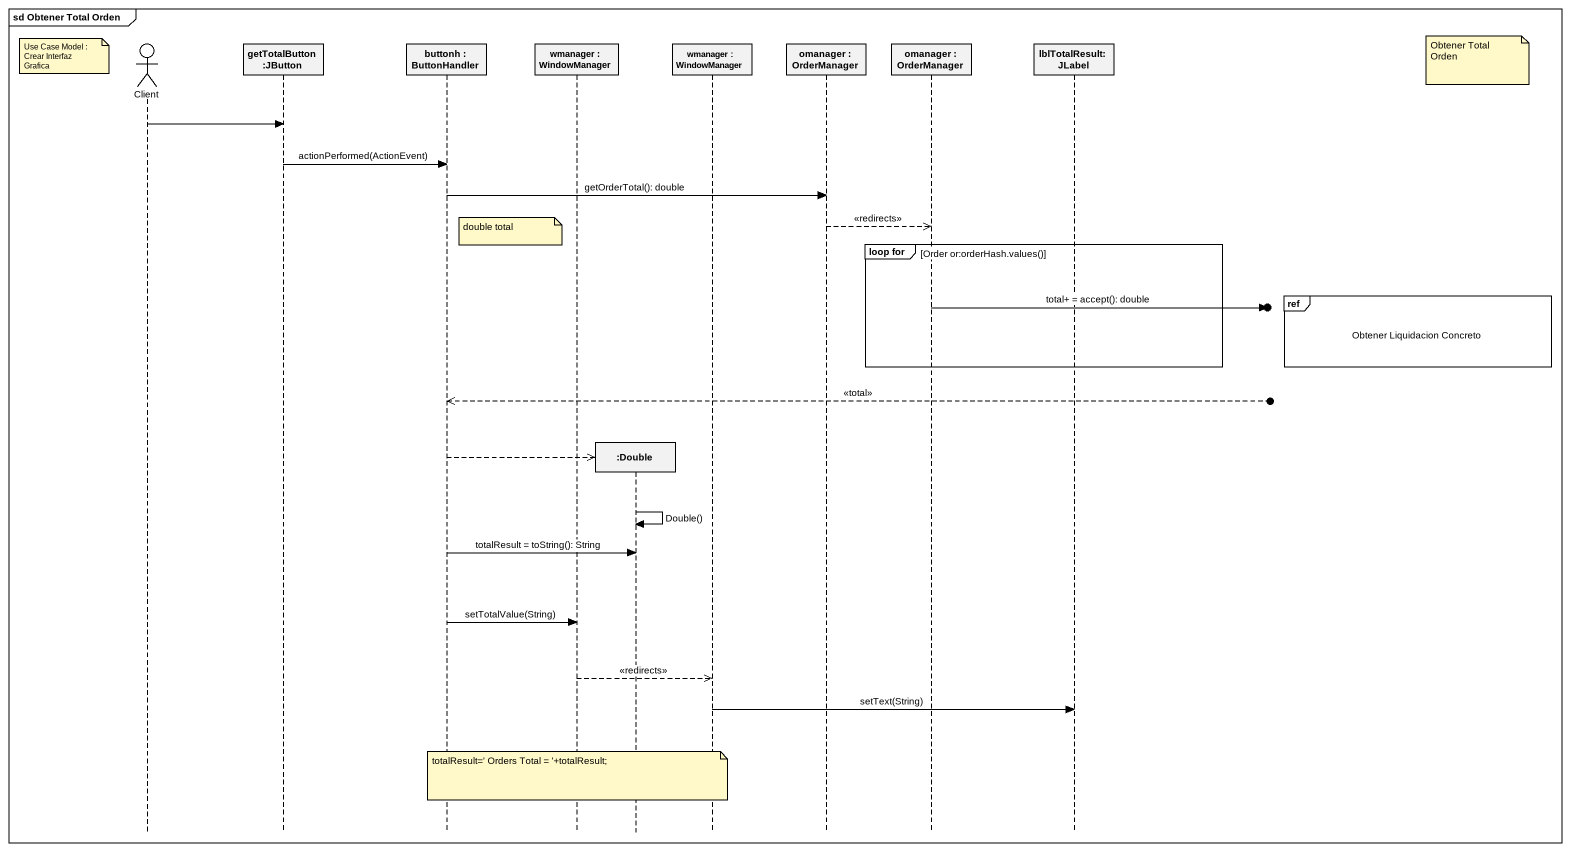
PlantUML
@startuml
mainframe sd Obtener Total Orden
hide footbox
actor Client
participant "getTotalButton :JButton" as getTotalButton_JButton
participant "buttonh : ButtonHandler" as buttonh
participant "wmanager : WindowManager" as wmanager
participant ":Double" as Double
participant "wmanager : WindowManager" as wmanager_2
participant "omanager : OrderManager" as omanager
participant "omanager : OrderManager" as omanager_2
participant "lblTotalResult: JLabel" as lblTotalResult_JLabel

note left of Client : Use Case Model : Crear Interfaz Grafica
note right of lblTotalResult_JLabel : Obtener Total Orden
Client -> getTotalButton_JButton
getTotalButton_JButton -> buttonh : actionPerformed(ActionEvent)
buttonh -> omanager : getOrderTotal(): double
omanager -->> omanager_2 : <<redirects>>
note right of buttonh : double total
group loop for [Order or:orderHash.values()]
  ref over lblTotalResult_JLabel : Obtener Liquidacion Concreto
  omanager_2 ->o] : total+ = accept(): double
end
buttonh <<--o] : <<total>>
buttonh -->> Double **
Double -> Double : Double()
buttonh -> Double : totalResult = toString(): String
buttonh -> wmanager : setTotalValue(String)
wmanager -->> wmanager_2 : <<redirects>>
wmanager_2 -> lblTotalResult_JLabel : setText(String)
note over wmanager : totalResult=' Orders Total = '+totalResult;
@enduml
